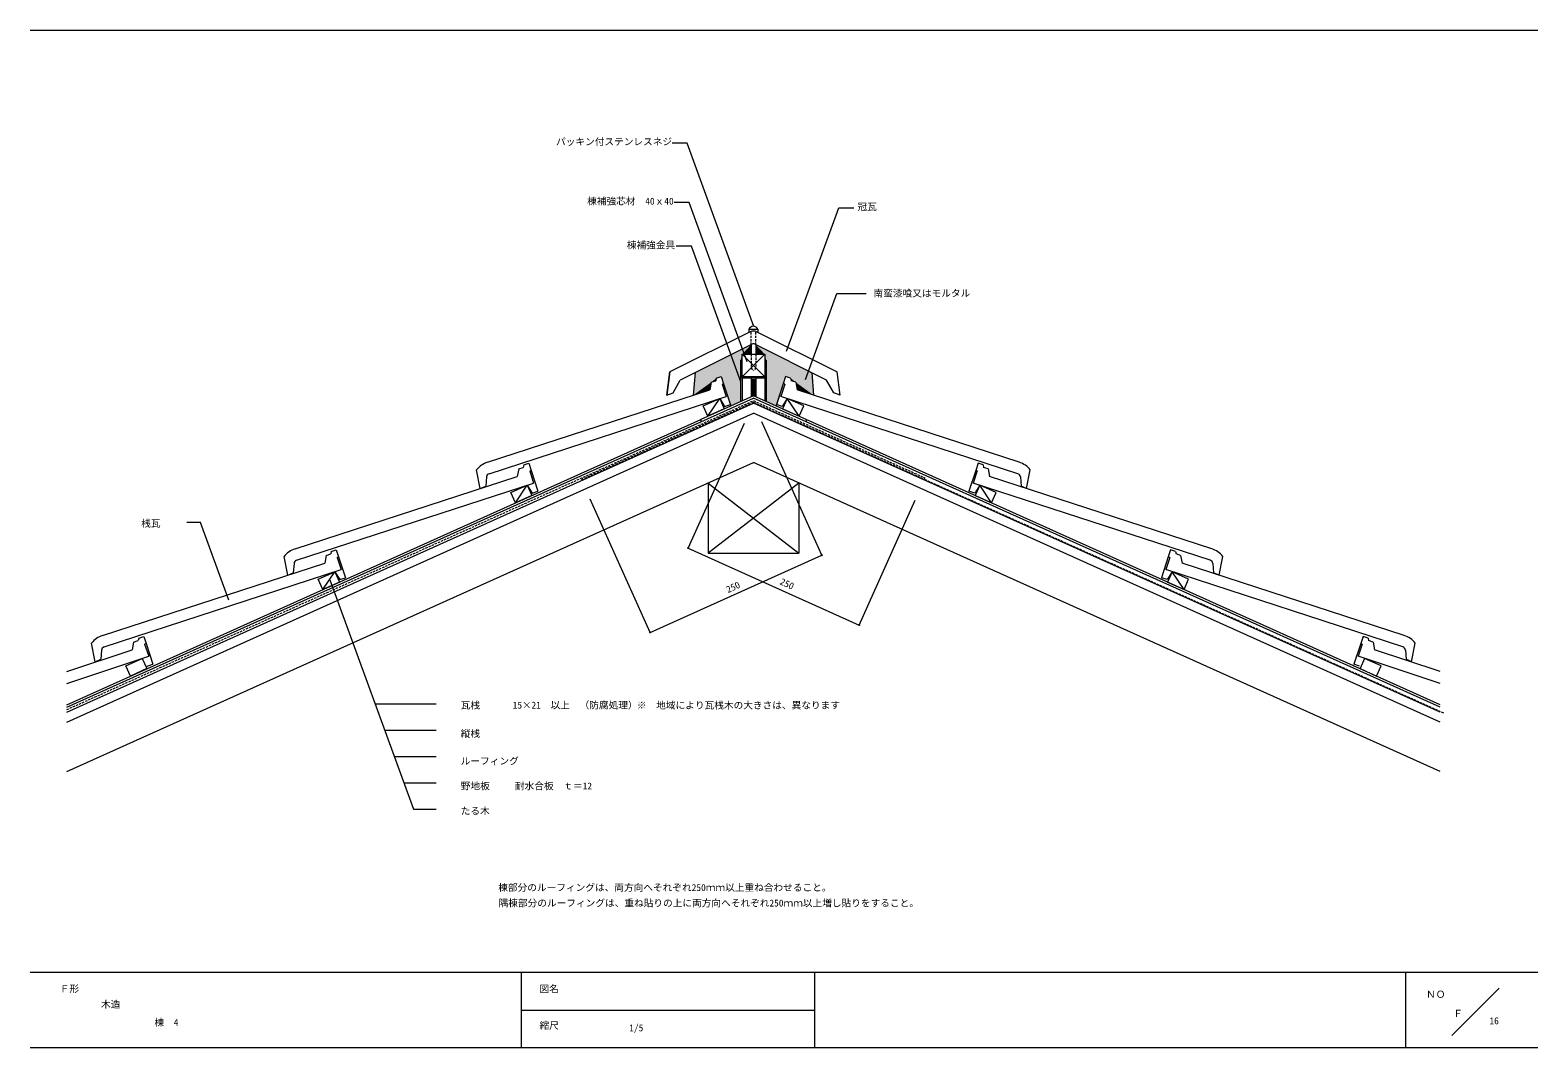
# Model space of a CAD drawing. Units: millimetres, scale not verified. Extents: x -198 to 202, y -140 to 130.
import ezdxf
from ezdxf.enums import TextEntityAlignment as Align

# ---------------------------------------------------------------- set-up
doc = ezdxf.new("R2010")
doc.units = ezdxf.units.MM
doc.header["$LTSCALE"] = 0.5
doc.header["$PDMODE"] = 32
doc.header["$PDSIZE"] = 0.25
doc.linetypes.add('DASHED1', pattern=[1.8, 1.2, -0.6])
for name, color, linetype, lineweight in [('0-0', 5, 'Continuous', 18), ('0-1', 7, 'Continuous', 18), ('1-0', 7, 'Continuous', 18), ('1-1', 7, 'Continuous', 18), ('1-2', 3, 'Continuous', 18), ('1-3', 7, 'Continuous', 18), ('1-4', 8, 'Continuous', 18)]:
    doc.layers.add(name, color=color, linetype=linetype, lineweight=lineweight)
doc.styles.add('ＭＳ ゴシック', font='')
doc.styles.get('ＭＳ ゴシック').set_extended_font_data('MS Gothic')

msp = doc.modelspace()

# ---------------------------------------------------------------- linework, layer by layer
at = {"layer": '0-0'}
for p, q in [((-197.5676, 130.0135), (202.4324, 130.0135)), ((202.4324, -119.9865), (-197.5676, -119.9865)), ((-67.2973, -119.9865), (-67.2973, -139.9865)), ((10.5405, -119.9865), (10.5405, -139.9865)), ((167.4325, -139.9865), (167.4325, -119.9865)), ((192.1622, -124.1757), (179.5946, -136.7432)), ((-67.2973, -129.9865), (10.5405, -129.9865)), ((202.4324, -139.9865), (-197.5676, -139.9865))]:
    msp.add_line(p, q, dxfattribs=at)
at = {"layer": '0-1'}
for p, q in [((-144.8718, -21.2027), (-152.358, -0.6345)), ((-106.0937, -48.6818), (-89.8145, -48.6818)), ((-103.5459, -55.6818), (-89.8145, -55.6818)), ((-100.9981, -62.6818), (-89.8145, -62.6818)), ((-98.4503, -69.6818), (-89.8145, -69.6818)), ((-95.9025, -76.6818), (-89.8145, -76.6818))]:
    msp.add_line(p, q, dxfattribs=at)
at = {"layer": '1-0', "color": 3}
for p, q in [((-6.5506, 49.9855), (-27.8757, 39.387)), ((-4.8008, 49.9855), (16.5243, 39.387)), ((-5.6757, 46.8525), (-25.0794, 37.1888)), ((13.7281, 37.1888), (-5.6757, 46.8525)), ((-27.8757, 39.387), (-28.6757, 33.187)), ((-28.6757, 33.187), (-27.8757, 39.387)), ((15.6273, 33.787), (13.7281, 37.1888)), ((15.6273, 33.787), (13.7281, 37.1888)), ((17.3243, 33.187), (16.5243, 39.387)), ((17.3243, 33.187), (15.6273, 33.787))]:
    msp.add_line(p, q, dxfattribs=at)
at = {"layer": '1-0'}
for p, q in [((-5.6757, 32.3731), (-5.6757, 32.3731)), ((-5.6757, 32.3731), (-5.6757, 32.3731)), ((-187.8448, -50.9189), (-5.6757, 31.0572)), ((-187.8448, -53.5507), (-5.6757, 28.4254)), ((176.4934, -50.9189), (-5.6757, 31.0572)), ((176.4934, -53.5507), (-5.6757, 28.4254)), ((-187.8448, -48.9451), (-19.6757, 26.731)), ((-187.8448, -49.603), (-19.6757, 26.0731)), ((176.4934, -48.9451), (8.3243, 26.731)), ((176.4934, -49.603), (8.3243, 26.0731)), ((-187.8448, -66.7098), (-5.6757, 15.2664)), ((176.4934, -66.7098), (-5.6757, 15.2664)), ((-17.6757, 9.8664), (-17.6757, -8.7336)), ((-17.6757, 9.8664), (6.3243, -8.7336)), ((6.3243, 9.8664), (-17.6757, -8.7336)), ((6.3243, 9.8664), (6.3243, -8.7336)), ((-17.6757, -8.7336), (6.3243, -8.7336))]:
    msp.add_line(p, q, dxfattribs=at)
at = {"layer": '1-0', "linetype": 'DASHED1'}
for p, q in [((-5.669, 31.2735), (-51.2746, 10.751)), ((-5.669, 31.2735), (39.7563, 10.8321)), ((39.7563, 10.8321), (177.5604, -51.1797))]:
    msp.add_line(p, q, dxfattribs=at)
at = {"layer": '1-0', "color": 3}
msp.add_lwpolyline([(-28.6757, 33.187), (-26.9786, 33.787), (-25.0794, 37.1888)], dxfattribs=at)
at = {"layer": '1-0', "linetype": 'DASHED1'}
msp.add_lwpolyline([(-187.8448, -50.261), (-5.6757, 31.7151), (39.9204, 11.1969)], dxfattribs=at)
at = {"layer": '1-0', "color": 3}
msp.add_arc((-5.6757, 48.187), 2, 64.05789, 115.94211, dxfattribs=at)
at = {"layer": '1-1'}
for p, q in [((-6.8757, 50.6448), (-4.4757, 50.6448)), ((-6.8757, 50.6448), (-6.8757, 49.824)), ((-4.4757, 50.6448), (-4.4757, 49.824)), ((-8.6757, 38.0483), (-8.6757, 44.0483)), ((-8.6757, 44.0483), (-2.6757, 38.0483)), ((-2.6757, 44.0483), (-8.6757, 38.0483)), ((-6.2757, 46.5537), (-6.2757, 44.0483)), ((-5.0757, 46.5537), (-5.0757, 44.0483)), ((-9.0757, 42.415), (-9.0757, 37.6483)), ((-9.0757, 42.415), (-8.6757, 42.415)), ((-2.6757, 42.415), (-2.2757, 42.415)), ((-2.2757, 42.415), (-2.2757, 37.6483)), ((-9.0757, 38.8892), (-9.0757, 31.5011)), ((-2.2757, 37.6483), (-9.0757, 37.6483)), ((-8.6757, 38.4892), (-8.6757, 31.6811)), ((-6.2757, 37.6483), (-6.2757, 34.073)), ((-6.2757, 37.6483), (-6.2757, 32.7611)), ((-6.2757, 37.2892), (-5.0757, 37.2892)), ((-6.2757, 36.9892), (-5.0757, 36.9892)), ((-6.2757, 36.6892), (-5.0757, 36.6892)), ((-6.2757, 36.3893), (-5.0757, 36.3893)), ((-6.2757, 36.0893), (-5.0757, 36.0893)), ((-5.0757, 37.6483), (-5.0757, 34.073)), ((-5.0757, 37.6483), (-5.0757, 32.761)), ((-2.6757, 38.4892), (-2.6757, 31.681)), ((-2.2757, 38.8892), (-2.2757, 31.501)), ((-17.7764, 27.5857), (-14.6303, 32.2912)), ((-6.2757, 35.7893), (-5.0757, 35.7893)), ((-6.2757, 35.4893), (-5.0757, 35.4893)), ((-6.2757, 35.1893), (-5.0757, 35.1893)), ((-6.2757, 34.8893), (-5.0757, 34.8893)), ((-6.2757, 34.8139), (-5.0757, 34.8139)), ((-6.2757, 34.5893), (-5.0757, 34.5893)), ((-6.2757, 34.5139), (-5.0757, 34.5139)), ((-6.2757, 34.2893), (-5.0757, 34.2893)), ((-6.2757, 34.2139), (-5.0757, 34.2139)), ((-6.2757, 34.073), (-5.0757, 34.073)), ((-6.2757, 33.9893), (-5.0757, 33.9893)), ((-6.2757, 33.6893), (-5.0757, 33.6893)), ((-6.2757, 33.3893), (-5.0757, 33.3893)), ((-6.2757, 33.373), (-5.0757, 33.373)), ((-6.2757, 33.0893), (-5.0757, 33.0893)), ((-6.2757, 33.073), (-5.0757, 33.073)), ((6.4251, 27.5857), (3.2789, 32.2912)), ((-68.844, 4.6053), (-65.6979, 9.3108)), ((57.4927, 4.6053), (54.3465, 9.3108)), ((-119.9116, -18.3751), (-116.7655, -13.6696)), ((108.5603, -18.3751), (105.4141, -13.6696))]:
    msp.add_line(p, q, dxfattribs=at)
at = {"layer": '1-1', "linetype": 'DASHED1'}
for p, q in [((-6.2757, 46.5537), (-6.2757, 50.0836)), ((-5.0757, 46.5537), (-5.0757, 50.0331)), ((-5.0757, 44.0483), (-5.0757, 40.4483)), ((-5.0757, 40.4483), (-5.6757, 39.63))]:
    msp.add_line(p, q, dxfattribs=at)
at = {"layer": '1-1', "color": 2}
for p, q in [((-5.6757, 33.031), (-19.6757, 26.731)), ((-19.6757, 26.0731), (-5.6757, 32.3731)), ((8.3243, 26.731), (-5.6757, 33.031)), ((8.3243, 26.0731), (-5.6757, 32.3731)), ((-19.6757, 26.731), (-19.6757, 26.0731)), ((8.3243, 26.731), (8.3243, 26.0731))]:
    msp.add_line(p, q, dxfattribs=at)
at = {"layer": '1-1'}
for points in [[(-2.6757, 44.0483), (-2.6757, 38.0483), (-8.6757, 38.0483)], [(7.6562, 30.3215), (3.2789, 32.2912), (2.0479, 29.5555)]]:
    msp.add_lwpolyline(points, dxfattribs=at)
at = {"layer": '1-1', "linetype": 'DASHED1'}
msp.add_lwpolyline([(-6.2757, 44.0483), (-6.2757, 40.3415), (-5.6757, 39.63)], dxfattribs=at)
at = {"layer": '1-1'}
for points in [[(-17.7764, 27.5857), (-19.0075, 30.3215), (-14.6303, 32.2912), (-13.3992, 29.5555)], [(6.4251, 27.5857), (7.6562, 30.3215), (3.2789, 32.2912), (2.0479, 29.5555)], [(-68.844, 4.6053), (-70.0751, 7.3411), (-65.6979, 9.3108), (-64.4668, 6.575)], [(57.4927, 4.6053), (58.7238, 7.3411), (54.3465, 9.3108), (53.1154, 6.575)], [(-119.9116, -18.3751), (-121.1427, -15.6394), (-116.7655, -13.6696), (-115.5344, -16.4054)], [(108.5603, -18.3751), (109.7914, -15.6394), (105.4141, -13.6696), (104.1831, -16.4054)], [(-170.9792, -41.3556), (-172.2103, -38.6198), (-167.8331, -36.65), (-166.602, -39.3858)], [(159.6279, -41.3556), (160.859, -38.6198), (156.4817, -36.65), (155.2506, -39.3858)]]:
    msp.add_lwpolyline(points, close=True, dxfattribs=at)
msp.add_arc((-5.6757, 50.1812), 1.2864, 21.12288, 158.87712, dxfattribs=at)
at = {"layer": '1-2'}
for p, q in [((-16.8792, 36.6066), (-17.2718, 34.5852)), ((-16.8792, 36.6066), (-15.6657, 37.0024)), ((-15.5442, 37.6731), (-15.6657, 37.0024)), ((-14.2132, 38.1073), (-13.593, 36.2058)), ((-13.9733, 36.0818), (-13.593, 36.2058)), ((-13.9733, 36.0818), (-12.919, 32.8494)), ((2.622, 36.0818), (1.5677, 32.8494)), ((2.622, 36.0818), (1.5677, 32.8494)), ((2.8618, 38.1073), (2.2417, 36.2058)), ((2.8618, 38.1073), (2.2417, 36.2058)), ((2.622, 36.0818), (2.2417, 36.2058)), ((2.622, 36.0818), (2.2417, 36.2058)), ((4.1928, 37.6731), (4.3144, 37.0024)), ((4.1928, 37.6731), (4.3144, 37.0024)), ((5.5279, 36.6066), (4.3144, 37.0024)), ((5.5279, 36.6066), (4.3144, 37.0024)), ((5.5279, 36.6066), (5.9204, 34.5852)), ((5.5279, 36.6066), (5.9204, 34.5852)), ((-76.2158, 15.3601), (-17.2718, 34.5852)), ((-75.8088, 12.3373), (-12.919, 32.8494)), ((64.4574, 12.3373), (1.5677, 32.8494)), ((64.8645, 15.3601), (5.9204, 34.5852)), ((-78.1582, 8.4155), (-79.1308, 13.3575)), ((-67.9468, 13.6261), (-68.3394, 11.6048)), ((-67.9468, 13.6261), (-66.7333, 14.0219)), ((-66.6118, 14.6927), (-66.7333, 14.0219)), ((-66.6118, 14.6927), (-65.2808, 15.1268)), ((-65.2808, 15.1268), (-64.6606, 13.2254)), ((-65.0409, 13.1014), (-64.6606, 13.2254)), ((-65.0409, 13.1014), (-63.9866, 9.869)), ((53.6895, 13.1014), (52.6353, 9.869)), ((53.9294, 15.1268), (53.3093, 13.2254)), ((53.6895, 13.1014), (53.3093, 13.2254)), ((55.2604, 14.6927), (53.9294, 15.1268)), ((55.2604, 14.6927), (55.382, 14.0219)), ((56.5955, 13.6261), (55.382, 14.0219)), ((56.5955, 13.6261), (56.9881, 11.6048)), ((66.8068, 8.4155), (67.7794, 13.3575)), ((-127.2835, -7.6203), (-68.3394, 11.6048)), ((-126.8764, -10.6431), (-63.9866, 9.869)), ((-78.1582, 8.4155), (-76.685, 9.0588)), ((-76.4956, 11.4651), (-76.685, 9.0588)), ((115.525, -10.6431), (52.6353, 9.869)), ((115.9321, -7.6203), (56.9881, 11.6048)), ((65.1443, 11.4651), (65.3337, 9.0588)), ((66.8068, 8.4155), (65.3337, 9.0588)), ((-117.6793, -8.2877), (-116.3484, -7.8536)), ((-116.3484, -7.8536), (-115.7282, -9.755)), ((104.997, -7.8536), (104.3768, -9.755)), ((106.328, -8.2877), (104.997, -7.8536)), ((-178.351, -30.6008), (-119.407, -11.3756)), ((-129.2258, -14.5649), (-130.1984, -9.6229)), ((-127.5632, -11.5153), (-127.7526, -13.9216)), ((-119.0144, -9.3543), (-119.407, -11.3756)), ((-119.0144, -9.3543), (-117.8009, -8.9585)), ((-117.6793, -8.2877), (-117.8009, -8.9585)), ((-116.1085, -9.8791), (-115.7282, -9.755)), ((-116.1085, -9.8791), (-115.0542, -13.1115)), ((104.7572, -9.8791), (103.7029, -13.1115)), ((104.7572, -9.8791), (104.3768, -9.755)), ((106.328, -8.2877), (106.4496, -8.9585)), ((107.6631, -9.3543), (106.4496, -8.9585)), ((107.6631, -9.3543), (108.0556, -11.3756)), ((166.9997, -30.6008), (108.0556, -11.3756)), ((116.2118, -11.5153), (116.4013, -13.9216)), ((117.8744, -14.5649), (118.847, -9.6229)), ((-177.944, -33.6235), (-115.0542, -13.1115)), ((-129.2258, -14.5649), (-127.7526, -13.9216)), ((166.5926, -33.6235), (103.7029, -13.1115)), ((117.8744, -14.5649), (116.4013, -13.9216)), ((-170.1068, -32.3477), (-168.8956, -31.9449)), ((-168.7779, -31.2735), (-168.8956, -31.9449)), ((-168.7779, -31.2735), (-167.4494, -30.8317)), ((-167.4494, -30.8317), (-166.8183, -32.7296)), ((156.0981, -30.8317), (155.467, -32.7296)), ((157.4265, -31.2735), (156.0981, -30.8317)), ((157.4265, -31.2735), (157.5442, -31.9449)), ((158.7555, -32.3477), (157.5442, -31.9449)), ((-187.8448, -40.1429), (-170.4878, -34.3713)), ((-180.2934, -37.5453), (-181.266, -32.6033)), ((-178.6308, -34.4958), (-178.8202, -36.9021)), ((-170.1068, -32.3477), (-170.4878, -34.3713)), ((-167.1979, -32.8558), (-166.8183, -32.7296)), ((-167.1979, -32.8558), (-166.1251, -36.0821)), ((155.8466, -32.8558), (154.7737, -36.0821)), ((155.8466, -32.8558), (155.467, -32.7296)), ((158.7555, -32.3477), (159.1364, -34.3713)), ((176.4934, -40.1429), (159.1364, -34.3713)), ((167.2795, -34.4958), (167.4689, -36.9021)), ((168.942, -37.5453), (169.9146, -32.6033)), ((-187.8448, -43.3044), (-166.1251, -36.0821)), ((-180.2934, -37.5453), (-178.8202, -36.9021)), ((176.4934, -43.3044), (154.7737, -36.0821)), ((168.942, -37.5453), (167.4689, -36.9021))]:
    msp.add_line(p, q, dxfattribs=at)
at = {"layer": '1-2', "color": 7}
for p, q in [((-14.2132, 38.1073), (-13.593, 36.2058)), ((-13.593, 36.2058), (-11.6768, 30.3306)), ((2.2417, 36.2058), (0.3254, 30.3305)), ((2.2417, 36.2058), (0.4432, 30.6917)), ((2.8618, 38.1073), (2.2417, 36.2058)), ((2.8618, 38.1073), (2.2417, 36.2058)), ((-65.2808, 15.1268), (-64.6606, 13.2254)), ((-64.6606, 13.2254), (-62.8621, 7.7113)), ((53.3093, 13.2254), (51.5108, 7.7113)), ((53.9294, 15.1268), (53.3093, 13.2254)), ((-116.3484, -7.8536), (-115.7282, -9.755)), ((104.997, -7.8536), (104.3768, -9.755)), ((-115.7282, -9.755), (-113.9297, -15.2691)), ((104.3768, -9.755), (102.5784, -15.2691)), ((-167.4494, -30.8317), (-166.8183, -32.7296)), ((156.0981, -30.8317), (155.467, -32.7296)), ((-166.8183, -32.7296), (-164.9882, -38.2332)), ((155.467, -32.7296), (153.6369, -38.2332)), ((-166.5065, -38.7381), (-164.9882, -38.2332)), ((155.1551, -38.7381), (153.6369, -38.2332))]:
    msp.add_line(p, q, dxfattribs=at)
for points in [[(-14.6303, 32.2912), (-13.3157, 30.1956), (-11.7946, 30.6917)], [(3.2789, 32.2912), (1.9643, 30.1956), (0.4432, 30.6917)], [(3.2789, 32.2912), (1.9643, 30.1956), (0.4432, 30.6917)], [(-65.6979, 9.3108), (-64.3833, 7.2152), (-62.8621, 7.7113)], [(54.3465, 9.3108), (53.0319, 7.2152), (51.5108, 7.7113)], [(-116.7655, -13.6696), (-115.4509, -15.7653), (-113.9297, -15.2691)], [(105.4141, -13.6696), (104.0995, -15.7653), (102.5784, -15.2691)]]:
    msp.add_lwpolyline(points, dxfattribs=at)
at = {"layer": '1-2'}
for centre, radius, start, end in [((-74.4204, 9.6239), 6.0106, 107.38016, 141.5983), ((-75.4987, 11.3866), 1, 108.06419, 175.49896), ((64.1473, 11.3866), 1, 4.5006, 71.93536), ((63.069, 9.6239), 6.0106, 38.40166, 72.6198), ((-125.488, -13.3565), 6.0106, 107.38016, 141.5983), ((114.1367, -13.3565), 6.0106, 38.40166, 72.6198), ((-126.5663, -11.5938), 1, 108.06419, 175.49896), ((115.215, -11.5938), 1, 4.5006, 71.93536), ((-176.5556, -36.337), 6.0106, 107.38016, 141.5983), ((165.2042, -36.337), 6.0106, 38.40166, 72.6198), ((-177.6339, -34.5742), 1, 108.06419, 175.49896), ((166.2825, -34.5742), 1, 4.5006, 71.93536)]:
    msp.add_arc(centre, radius, start, end, dxfattribs=at)
at = {"layer": '1-3'}
for p, q in [((-23.2729, 100.0461), (-27.2729, 100.0461)), ((-5.575, 51.4216), (-23.2729, 100.0461)), ((-22.7139, 84.3227), (-26.7139, 84.3227)), ((-7.3163, 42.0184), (-22.7139, 84.3227)), ((3.1317, 44.8045), (16.9725, 82.8318)), ((16.9725, 82.8318), (20.9725, 82.8318)), ((-22.1454, 72.6931), (-26.1454, 72.6931)), ((-9.0577, 36.7349), (-22.1454, 72.6931)), ((-8.6757, 44.0483), (-2.6757, 44.0483)), ((-22.9807, -7.3984), (-8.0798, 25.7148)), ((12.4855, -9.3011), (-3.4355, 26.0789)), ((-33.0335, -29.7847), (-48.9545, 5.5953)), ((22.3692, -27.8059), (37.2701, 5.3074)), ((-22.9807, -7.3984), (22.3692, -27.8059)), ((-33.0335, -29.7847), (12.4855, -9.3011)), ((-118.0434, -15.8503), (-95.9025, -76.6818))]:
    msp.add_line(p, q, dxfattribs=at)
at = {"layer": '1-3', "color": 3}
for p, q in [((-15.5442, 37.6731), (-14.2132, 38.1073)), ((4.1928, 37.6731), (2.8618, 38.1073))]:
    msp.add_line(p, q, dxfattribs=at)
at = {"layer": '1-3'}
msp.add_lwpolyline([(8.1449, 37.3296), (16.4387, 60.1167), (24.2323, 60.1167)], dxfattribs=at)
for p in [(-22.9807, -7.3984), (12.4855, -9.3011), (22.3692, -27.8059), (-33.0335, -29.7847)]:
    msp.add_point(p, dxfattribs=at)
at = {"layer": '1-4', "color": 7}
for p, q in [((-21.1557, 39.143), (-21.6442, 33.1591)), ((9.8044, 39.143), (10.2928, 33.1591)), ((9.8044, 39.143), (10.2928, 33.1591)), ((-152.358, -0.6345), (-155.9915, -0.6345))]:
    msp.add_line(p, q, dxfattribs=at)
at = {"layer": '1-4'}
for points in [[(-6.2757, 46.5537), (-21.1557, 39.143), (-21.6442, 33.1591)], [(-6.2757, 46.5537), (-21.6442, 33.1591), (-16.8792, 36.6066)], [(-6.2757, 46.5537), (-16.8792, 36.6066), (-15.5442, 37.6731)], [(-8.6757, 44.0483), (-6.2757, 46.5537), (-15.5442, 37.6731)], [(-15.5442, 37.6731), (-9.0757, 42.415), (-8.6757, 44.0483)], [(-9.0757, 42.415), (-8.6757, 42.415), (-8.6757, 44.0483)], [(-8.6757, 44.0483), (-6.2757, 44.0483), (-6.2757, 46.5537)], [(-5.0757, 46.5537), (9.8044, 39.143), (10.2928, 33.1591)], [(-5.0757, 46.5537), (10.2928, 33.1591), (5.5279, 36.6066)], [(-5.0757, 46.5537), (5.5279, 36.6066), (4.1928, 37.6731)], [(-2.6757, 44.0483), (-5.0757, 44.0483), (-5.0757, 46.5537)], [(-2.6757, 44.0483), (-5.0757, 46.5537), (4.1928, 37.6731)], [(-2.2757, 42.415), (-2.6757, 42.415), (-2.6757, 44.0483)], [(4.1928, 37.6731), (-2.2757, 42.415), (-2.6757, 44.0483)], [(-15.5442, 37.6731), (-14.2132, 38.1073), (-9.0757, 42.415)], [(-14.2132, 38.1073), (-11.6768, 30.3306), (-9.0757, 42.415)], [(-11.6768, 30.3306), (-9.0757, 31.5011), (-9.0757, 42.415)], [(0.3254, 30.3306), (-2.2757, 31.5011), (-2.2757, 42.415)], [(2.8618, 38.1073), (0.3254, 30.3306), (-2.2757, 42.415)], [(4.1928, 37.6731), (2.8618, 38.1073), (-2.2757, 42.415)], [(-21.6442, 33.1591), (-17.2718, 34.5852), (-16.8792, 36.6066)], [(-16.8792, 36.6066), (-15.6657, 37.0024), (-15.5442, 37.6731)], [(5.5279, 36.6066), (4.3144, 37.0024), (4.1928, 37.6731)], [(10.2928, 33.1591), (5.9205, 34.5852), (5.5279, 36.6066)]]:
    msp.add_solid(points, dxfattribs=at)

# ---------------------------------------------------------------- texts
at = {"layer": '0-0', "color": 7, "style": 'ＭＳ ゴシック'}
for s, p in [('Ｆ形', (-189.7297, -125.7973)), ('図名', (-62.4324, -125.7973)), ('木造', (-178.7681, -129.91)), ('ＮＯ', (172.7778, -127.2561)), ('Ｆ', (179.9906, -132.3213)), ('縮尺', (-62.4324, -135.527)), ('1/5', (-38.6278, -136.1375))]:
    msp.add_text(s, height=1.833, dxfattribs=at).set_placement(p, align=Align.BOTTOM_LEFT)
at = {"layer": '0-1', "style": 'ＭＳ ゴシック'}
for s, p in [('桟瓦', (-168.1083, -2.3294)), ('瓦桟', (-83.328, -50.5702)), ('縦桟', (-83.328, -58.0741)), ('ルーフィング', (-83.328, -65.3574)), ('野地板', (-83.328, -71.9785)), ('耐水合板\u3000ｔ＝12', (-68.9463, -71.9785)), ('たる木', (-83.328, -78.5996))]:
    msp.add_text(s, height=1.833, dxfattribs=at).set_placement(p, align=Align.BOTTOM_LEFT)
at = {"layer": '1-1', "style": 'ＭＳ ゴシック'}
for s, p in [('16', (189.592, -134.2709)), ('棟\u30004', (-164.6024, -134.7264))]:
    msp.add_text(s, height=1.833, dxfattribs=at).set_placement(p, align=Align.BOTTOM_LEFT)
at = {"layer": '1-3', "style": 'ＭＳ ゴシック'}
for s, p in [('パッキン付ステンレスネジ', (-58.0462, 98.9488)), ('棟補強芯材\u300040ｘ40', (-49.7842, 83.1758)), ('冠瓦', (21.9451, 81.6736)), ('棟補強金具', (-39.2689, 71.5339)), ('南蛮漆喰又はモルタル', (26.1964, 58.7507)), ('15×21\u3000以上\u3000（防腐処理）', (-69.5435, -50.5313)), ('※\u3000地域により瓦桟木の大きさは、異なります', (-36.6028, -50.5719)), ('棟部分のルーフィングは、両方向へそれぞれ250ｍｍ以上重ね合わせること。', (-73.3758, -98.926)), ('隅棟部分のルーフィングは、重ね貼りの上に両方向へそれぞれ250ｍｍ以上増し貼りをすること。', (-73.288, -103.0374))]:
    msp.add_text(s, height=1.833, dxfattribs=at).set_placement(p, align=Align.BOTTOM_LEFT)
for rotation, p in [(335.772, (0.9303, -17.4509)), (24.228, (-12.189, -19.8564))]:
    msp.add_text('250', height=1.833, rotation=rotation, dxfattribs=at).set_placement(p, align=Align.BOTTOM_LEFT)

doc.saveas('drawing.dxf')
